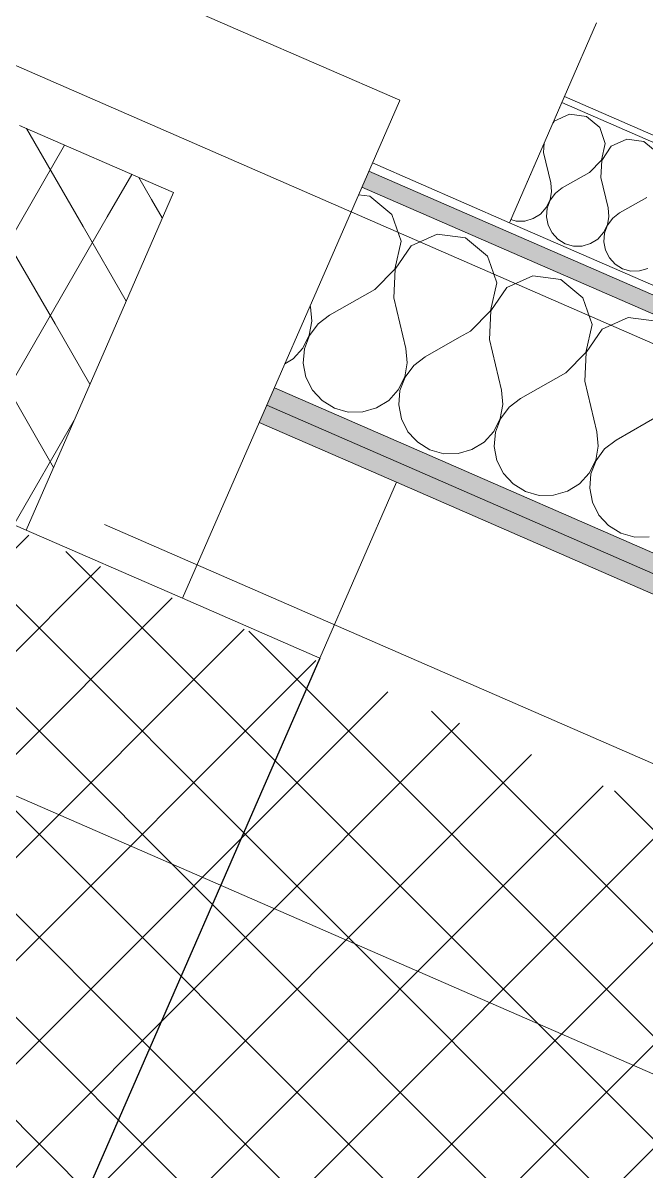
# Model space of a CAD drawing. Header units: millimetres. Extents: x -37281 to 954596, y -59787 to 956680.
# Drawn here: x 918208 to 918636, y 1714 to 2501 of the extents above; entities that cross this region are included whole.
import ezdxf
from ezdxf.enums import TextEntityAlignment as Align

# ---------------------------------------------------------------- set-up
doc = ezdxf.new("R2010")
doc.units = ezdxf.units.MM
doc.header["$MEASUREMENT"] = 0
doc.linetypes.add('Double Dashed', pattern=[1093.611073, 529.166651, -211.666656, 141.111112, -211.666656])
for name, color, linetype in [('A-15-MG_Structural_Grid', 7, 'Continuous'), ('A-25-M_Wall_Ext_Existing_HUB', 7, 'Continuous'), ('New_A-25-M_Wall_Ext', 7, 'Continuous'), ('New_A-35-M_FFE-Zone', 7, 'Continuous'), ('New_ArchiCAD Windows', 7, 'Continuous')]:
    doc.layers.add(name, color=color, linetype=linetype)
for name, color, linetype, lineweight, true_color in [('A-15-MG_Structural_Grid_Pen_No__163', 7, 'Continuous', 0, 0x750077), ('A-25-M_Wall_Ext_Existing_HUB_Pen_No__107', 7, 'Continuous', 15, 0xa6a6a6), ('A-25-M_Wall_Int_Pen_No__102', 7, 'Continuous', 15, 0xcccccc), ('New_A-25-M_Wall_Ext_Existing_HUB_Pen_No__107', 7, 'Continuous', 15, 0xa6a6a6), ('New_A-25-M_Wall_Ext_Existing_HUB_Pen_No__147', 7, 'Continuous', 0, 0x606060), ('New_A-25-M_Wall_Ext_Pen_No__107', 7, 'Continuous', 15, 0xa6a6a6), ('New_A-25-M_Wall_Ext_Pen_No__147', 7, 'Continuous', 0, 0x606060), ('New_A-35-M_FFE-Zone_Pen_No__74', 7, 'Continuous', 20, 0x606060), ('New_A-95-M-SFS_Edge_Pen_No__252', 7, 'Continuous', 13, 0xe8e8e8), ('New_ArchiCAD Windows_Pen_No__23', 7, 'Continuous', 30, 0x2a2a2a)]:
    doc.layers.add(name, color=color, linetype=linetype, lineweight=lineweight, true_color=true_color)
for name, color, linetype, lineweight in [('A-25-M_Wall_Ext_Existing_HUB_Pen_No__1', 7, 'Continuous', 13), ('New_A-25-M_Wall_Ext_Existing_HUB_Pen_No__1', 7, 'Continuous', 13), ('New_A-25-M_Wall_Ext_Existing_HUB_Pen_No__150', 7, 'Continuous', 0), ('New_A-25-M_Wall_Ext_Pen_No__1', 7, 'Continuous', 13), ('New_A-25-M_Wall_Ext_Pen_No__150', 7, 'Continuous', 0), ('New_ArchiCAD Windows_Pen_No__1', 7, 'Continuous', 13), ('New_ArchiCAD Zone Stamps_Pen_No__9', 7, 'Continuous', 13)]:
    doc.layers.add(name, color=color, linetype=linetype, lineweight=lineweight)
doc.styles.add('GENERATED_STYLE_2', font='')
doc.styles.add('GENERATED_STYLE_3', font='')
doc.styles.add('GENERATED_STYLE_4', font='')
doc.styles.get('GENERATED_STYLE_2').set_extended_font_data('Arial', bold=True)
doc.styles.get('GENERATED_STYLE_3').set_extended_font_data('Arial')
doc.styles.get('GENERATED_STYLE_4').set_extended_font_data('Swis721 BT')
pattern_1 = [(103.994, (864302.5, 0), (-1137.956, 451.319), [0, -965.2, 0, -1079.5, 0, -1031.875]), (73.994, (864302.5, 0), (-1195.13, 1745.31), [0, -520.7, 0, -869.95, 0, -333.375]), (33.994, (863991, -716.2), (785.414, 1814.82), [0, -317.5, 0, -1143, 0, -1492.25]), (23.994, (863991, -716.2), (250.276, 1972.774), [0, -158.75, 0, -749.3, 0, -857.25])]
pattern_2 = [(60, (864302.5, 0), (-43.30127, 25), []), (120, (864302.5, 0), (43.30127, 25), [])]

# ---------------------------------------------------------------- blocks, each defined once
blk = doc.blocks.new('*X656', base_point=(864302.5, 0))
at = {"layer": 'New_A-25-M_Wall_Ext_Existing_HUB_Pen_No__150', "linetype": 'Continuous'}
for p, q in [((918446.27, 2381.87), (918438.44, 2382.93)), ((918461.35, 2369.47), (918446.27, 2381.87)), ((918467.66, 2351), (918461.35, 2369.47)), ((918492.4, 2355.93), (918474.57, 2347.99)), ((918511.75, 2353.32), (918492.4, 2355.93)), ((918526.82, 2340.92), (918511.75, 2353.32)), ((918463.32, 2331.97), (918467.66, 2351)), ((918474.57, 2347.99), (918463.58, 2331.86)), ((918529.07, 2334.34), (918526.82, 2340.92)), ((918449.62, 2318.07), (918463.32, 2331.97)), ((918463.58, 2331.86), (918462.72, 2312.36)), ((918449.62, 2318.07), (918418.56, 2300.44)), ((918405.29, 2306.9), (918405.46, 2306.15)), ((918406.39, 2296.34), (918405.46, 2306.15)), ((918462.72, 2312.36), (918470.94, 2277.6)), ((918418.56, 2300.44), (918410.74, 2294.44)), ((918404.6, 2286.65), (918406.39, 2296.34)), ((918410.74, 2294.44), (918404.86, 2286.54)), ((918400.22, 2277.82), (918404.6, 2286.65)), ((918404.86, 2286.54), (918401.36, 2277.33)), ((918507.7, 2285.32), (918484.03, 2271.89)), ((918393.61, 2270.52), (918400.22, 2277.82)), ((918401.36, 2277.33), (918400.52, 2267.51)), ((918471.86, 2267.79), (918470.94, 2277.6)), ((918387.86, 2266.94), (918393.61, 2270.52)), ((918400.52, 2267.51), (918402.39, 2257.83)), ((918470.07, 2258.1), (918471.86, 2267.79)), ((918484.03, 2271.89), (918476.22, 2265.89)), ((918476.22, 2265.89), (918470.33, 2257.99)), ((918402.39, 2257.83), (918406.83, 2249.04)), ((918465.7, 2249.27), (918470.07, 2258.1)), ((918470.33, 2257.99), (918466.84, 2248.78)), ((918406.83, 2249.04), (918413.51, 2241.79)), ((918459.08, 2241.97), (918465.7, 2249.27)), ((918466.84, 2248.78), (918465.99, 2238.96)), ((918413.51, 2241.79), (918421.91, 2236.64)), ((918421.91, 2236.64), (918431.4, 2233.99)), ((918441.25, 2234.03), (918450.72, 2236.76)), ((918450.72, 2236.76), (918459.08, 2241.97)), ((918465.99, 2238.96), (918467.86, 2229.28)), ((918431.4, 2233.99), (918441.25, 2234.03)), ((918467.86, 2229.28), (918472.3, 2220.49)), ((918472.3, 2220.49), (918477.14, 2215.24))]:
    blk.add_line(p, q, dxfattribs=at)
blk = doc.blocks.new('Simple Window Opening')
at = {"layer": 'New_ArchiCAD Windows_Pen_No__1', "linetype": 'Continuous'}
for p, q in [((-7152.58, -115.5), (-7152.58, -0.5)), ((-7152.58, -232.5), (-7152.58, -115.5)), ((-7152.58, -335), (-7152.58, -232.5))]:
    blk.add_line(p, q, dxfattribs=at)
at = {"layer": 'New_ArchiCAD Windows_Pen_No__23', "linetype": 'Continuous'}
blk.add_line((-7152.58, -335), (7152.58, -335), dxfattribs=at)
blk = doc.blocks.new('Wall_206_1', base_point=(908937.92, -19661.23))
at = {"layer": 'A-25-M_Wall_Ext_Existing_HUB_Pen_No__107', "linetype": 'Continuous'}
h = blk.add_hatch(dxfattribs=at)
h.set_pattern_fill('613_01__ad_AR_SAND_0001', color=256, style=0, pattern_type=2)
h.set_pattern_definition(pattern_1)
h.paths.add_polyline_path([(918601.59, 2500.65), (918467.26, 2447.41), (918560.62, 2406.7)])
h = blk.add_hatch(dxfattribs=at)
h.set_pattern_fill('613_01__ad_AR_SAND_0001', color=256, style=0, pattern_type=2)
h.set_pattern_definition(pattern_1)
h.paths.add_polyline_path([(918467.26, 2447.41), (918466.41, 2447.08), (918447.92, 2404.68), (918541.88, 2363.71), (918560.62, 2406.7)])
h = blk.add_hatch(dxfattribs=at)
h.set_pattern_fill('Batt_Insulation_0001', color=256, style=0, pattern_type=2)
h.set_pattern_definition(pattern_2)
h.paths.add_polyline_path([(918309.99, 2385.08), (918160.43, 2325.8), (918160.08, 2324.99), (918265.49, 2279.02), (918311.46, 2384.44)])
h = blk.add_hatch(dxfattribs=at)
h.set_pattern_fill('Batt_Insulation_0001', color=256, style=0, pattern_type=2)
h.set_pattern_definition(pattern_2)
h.paths.add_polyline_path([(918160.08, 2324.99), (918105.16, 2199.04), (918210.57, 2153.08), (918265.49, 2279.02)])
h = blk.add_hatch(dxfattribs=at)
h.set_pattern_fill('613_01__ad_AR_SAND_0001', color=256, style=0, pattern_type=2)
h.set_pattern_definition(pattern_1)
h.paths.add_polyline_path([(918370.38, 2226.85), (918317.82, 2106.31), (918411.78, 2065.34), (918464.34, 2185.88)])
at = {"layer": 'New_A-25-M_Wall_Ext_Existing_HUB_Pen_No__107', "linetype": 'Continuous'}
for points in [[(918380.77, 2250.68), (918375.58, 2238.77), (918469.53, 2197.8), (918474.73, 2209.71)], [(918375.58, 2238.77), (918370.38, 2226.85), (918464.34, 2185.88), (918469.53, 2197.8)]]:
    blk.add_hatch(color=256, dxfattribs=at).paths.add_polyline_path(points)
at = {"layer": 'New_A-25-M_Wall_Ext_Existing_HUB_Pen_No__147', "linetype": 'Continuous'}
blk.add_hatch(color=256, dxfattribs=at).paths.add_polyline_path([(918445.53, 2399.18), (918440.73, 2388.18), (918534.69, 2347.21), (918539.48, 2358.21)])
at = {"layer": 'A-25-M_Wall_Ext_Existing_HUB_Pen_No__1', "linetype": 'Continuous'}
for p, q in [((918418.7, 2337.67), (918466.41, 2447.08)), ((918265.49, 2279.02), (918311.46, 2384.44)), ((918309.99, 2385.08), (918311.46, 2384.44)), ((918317.82, 2106.31), (918418.7, 2337.67)), ((918210.57, 2153.08), (918265.49, 2279.02))]:
    blk.add_line(p, q, dxfattribs=at)
at = {"layer": 'A-25-M_Wall_Ext_Existing_HUB_Pen_No__1', "linetype": 'Continuous', "flags": 128}
for points in [[(918541.88, 2363.71), (918601.59, 2500.66)], [(918411.78, 2065.34), (918464.34, 2185.88)]]:
    blk.add_lwpolyline(points, dxfattribs=at)
at = {"layer": 'New_A-25-M_Wall_Ext_Existing_HUB_Pen_No__1', "linetype": 'Continuous'}
for p, q in [((918541.88, 2363.71), (918447.92, 2404.68)), ((918445.53, 2399.18), (918539.48, 2358.21)), ((918440.73, 2388.18), (918534.69, 2347.21)), ((918380.77, 2250.68), (918474.73, 2209.71)), ((918375.58, 2238.77), (918469.53, 2197.8)), ((918370.38, 2226.85), (918464.34, 2185.88))]:
    blk.add_line(p, q, dxfattribs=at)
at = {"layer": 'A-25-M_Wall_Ext_Existing_HUB', "color": 250, "lineweight": 50, "true_color": 0x2a2a2a}
blk.add_blockref('*X656', (864302.5, 0), dxfattribs=at)
at = {"layer": 'New_ArchiCAD Windows', "color": 251, "linetype": 'Continuous', "lineweight": 20, "true_color": 0x606060, "xscale": -1, "zscale": 1000, "rotation": 66.44041483986037}
blk.add_blockref('Simple Window Opening', (915245.8, -4357.13), dxfattribs=at)
blk = doc.blocks.new('Project Lab 4_INB 2208_58_1', base_point=(914902.9, -2909.93))
at = {"layer": 'New_A-35-M_FFE-Zone_Pen_No__74', "linetype": 'Continuous'}
blk.add_line((920493.07, 972.36), (914033.94, 3788.86), dxfattribs=at)
at = {"layer": 'New_ArchiCAD Zone Stamps_Pen_No__9'}
for tag, height, style, p in [('ROOM_NAME', 250, 'GENERATED_STYLE_2', (914375.39, -1483.46)), ('zoneNameLine2', 250, 'GENERATED_STYLE_2', (914186.96, -1915.59)), ('ROOM_NUMBER', 200, 'GENERATED_STYLE_3', (913998.53, -2336.29)), ('measuredAreaCode', 200, 'GENERATED_STYLE_3', (913841.5, -2696.4)), ('DUMMY_649', 200, 'GENERATED_STYLE_3', (914148.91, -2830.45)), ('DUMMY_650', 200, 'GENERATED_STYLE_3', (914638.25, -3043.83)), ('DUMMY_651', 133.33, 'GENERATED_STYLE_3', (914917.54, -3150.37))]:
    blk.add_attdef(tag, text='', height=height, rotation=336.44041, dxfattribs=dict(at, style=style)).set_placement(p, align=Align.TOP_LEFT)
blk = doc.blocks.new('Wall_208_1', base_point=(918601.59, 2500.66))
at = {"layer": 'A-25-M_Wall_Ext_Existing_HUB_Pen_No__107', "linetype": 'Continuous'}
h = blk.add_hatch(dxfattribs=at)
h.set_pattern_fill('613_01__ad_AR_SAND_0001', color=256, style=0, pattern_type=2)
h.set_pattern_definition(pattern_1)
h.paths.add_polyline_path([(918507.64, 2541.63), (917785.78, 2856.39), (917744.81, 2762.44), (918466.67, 2447.67)])
h = blk.add_hatch(dxfattribs=at)
h.set_pattern_fill('613_01__ad_AR_SAND_0001', color=256, style=0, pattern_type=2)
h.set_pattern_definition(pattern_1)
h.paths.add_polyline_path([(918466.67, 2447.67), (918467.26, 2447.41), (918601.59, 2500.66), (918507.64, 2541.63)])
h = blk.add_hatch(dxfattribs=at)
h.set_pattern_fill('613_01__ad_AR_SAND_0001', color=256, style=0, pattern_type=2)
h.set_pattern_definition(pattern_1)
h.paths.add_polyline_path([(918466.41, 2447.08), (918467.26, 2447.41), (918466.67, 2447.67)])
h = blk.add_hatch(dxfattribs=at)
h.set_pattern_fill('Batt_Insulation_0001', color=256, style=0, pattern_type=2)
h.set_pattern_definition(pattern_2)
h.paths.add_polyline_path([(918160.43, 2325.8), (918309.99, 2385.08), (918206.04, 2430.4)])
at = {"layer": 'A-25-M_Wall_Ext_Existing_HUB_Pen_No__1', "linetype": 'Continuous'}
for p, q in [((918359.42, 2494.44), (917744.81, 2762.44)), ((918466.67, 2447.67), (918359.42, 2494.44)), ((918466.41, 2447.08), (918466.67, 2447.67)), ((918309.99, 2385.08), (918206.04, 2430.4))]:
    blk.add_line(p, q, dxfattribs=at)
blk = doc.blocks.new('*X717', base_point=(864302.5, 0))
at = {"layer": 'New_A-25-M_Wall_Ext_Pen_No__107', "linetype": 'Continuous'}
for p, q in [((918572.47, 2433.3), (918571.79, 2432.31)), ((918583.16, 2438.06), (918572.47, 2433.3)), ((918594.77, 2436.49), (918583.16, 2438.06)), ((918603.82, 2429.06), (918594.77, 2436.49)), ((918607.6, 2417.98), (918603.82, 2429.06)), ((918565.63, 2418.18), (918565.35, 2411.92)), ((918605, 2406.56), (918607.6, 2417.98)), ((918611.75, 2416.17), (918605.16, 2406.49)), ((918622.45, 2420.93), (918611.75, 2416.17)), ((918634.05, 2419.36), (918622.45, 2420.93)), ((918643.1, 2411.93), (918634.05, 2419.36)), ((918565.35, 2411.92), (918570.28, 2391.07)), ((918596.78, 2398.21), (918605, 2406.56)), ((918605.16, 2406.49), (918604.64, 2394.79)), ((918596.78, 2398.21), (918578.14, 2387.64)), ((918604.64, 2394.79), (918609.57, 2373.94)), ((918569.76, 2379.37), (918570.84, 2385.18)), ((918570.84, 2385.18), (918570.28, 2391.07)), ((918578.14, 2387.64), (918573.45, 2384.04)), ((918567.14, 2374.07), (918569.76, 2379.37)), ((918569.92, 2379.3), (918567.82, 2373.77)), ((918573.45, 2384.04), (918569.92, 2379.3)), ((918636.06, 2381.08), (918617.43, 2370.51)), ((918558.15, 2366.56), (918563.17, 2369.69)), ((918563.17, 2369.69), (918567.14, 2374.07)), ((918567.82, 2373.77), (918567.32, 2367.88)), ((918610.12, 2368.05), (918609.57, 2373.94)), ((918617.43, 2370.51), (918612.74, 2366.91)), ((918542.85, 2365.94), (918546.56, 2364.9)), ((918546.56, 2364.9), (918552.47, 2364.92)), ((918552.47, 2364.92), (918558.15, 2366.56)), ((918567.32, 2367.88), (918568.44, 2362.07)), ((918568.44, 2362.07), (918571.1, 2356.8)), ((918606.43, 2356.94), (918609.05, 2362.24)), ((918609.21, 2362.17), (918607.11, 2356.64)), ((918609.05, 2362.24), (918610.12, 2368.05)), ((918612.74, 2366.91), (918609.21, 2362.17)), ((918571.1, 2356.8), (918575.11, 2352.45)), ((918602.45, 2352.56), (918606.43, 2356.94)), ((918607.11, 2356.64), (918606.6, 2350.75)), ((918575.11, 2352.45), (918580.15, 2349.36)), ((918580.15, 2349.36), (918585.84, 2347.77)), ((918585.84, 2347.77), (918591.76, 2347.79)), ((918591.76, 2347.79), (918597.44, 2349.43)), ((918597.44, 2349.43), (918602.45, 2352.56)), ((918606.6, 2350.75), (918607.72, 2344.94)), ((918607.72, 2344.94), (918610.39, 2339.67)), ((918610.39, 2339.67), (918614.39, 2335.32)), ((918614.39, 2335.32), (918619.44, 2332.23)), ((918619.44, 2332.23), (918625.13, 2330.64)), ((918625.13, 2330.64), (918631.04, 2330.66)), ((918631.04, 2330.66), (918636.72, 2332.3))]:
    blk.add_line(p, q, dxfattribs=at)
blk = doc.blocks.new('*X718', base_point=(864302.5, 0))
at = {"layer": 'New_A-25-M_Wall_Ext_Pen_No__150', "linetype": 'Continuous'}
for p, q in [((918533.14, 2322.45), (918529.07, 2334.34)), ((918528.79, 2303.42), (918533.14, 2322.45)), ((918557.88, 2327.38), (918540.05, 2319.44)), ((918577.22, 2324.77), (918557.88, 2327.38)), ((918592.3, 2312.37), (918577.22, 2324.77)), ((918540.05, 2319.44), (918529.06, 2303.31)), ((918598.61, 2293.9), (918592.3, 2312.37)), ((918515.1, 2289.52), (918528.79, 2303.42)), ((918529.06, 2303.31), (918528.19, 2283.81)), ((918623.35, 2298.83), (918605.52, 2290.89)), ((918642.69, 2296.22), (918623.35, 2298.83)), ((918594.27, 2274.87), (918598.61, 2293.9)), ((918605.52, 2290.89), (918594.53, 2274.76)), ((918515.1, 2289.52), (918507.7, 2285.32)), ((918528.19, 2283.81), (918536.41, 2249.05)), ((918580.57, 2260.97), (918594.27, 2274.87)), ((918594.53, 2274.76), (918593.66, 2255.26)), ((918580.57, 2260.97), (918549.51, 2243.34)), ((918593.66, 2255.26), (918601.89, 2220.5)), ((918537.34, 2239.24), (918536.41, 2249.05)), ((918549.51, 2243.34), (918541.69, 2237.34)), ((918535.54, 2229.55), (918537.34, 2239.24)), ((918541.69, 2237.34), (918535.81, 2229.44)), ((918531.17, 2220.72), (918535.54, 2229.55)), ((918535.81, 2229.44), (918532.31, 2220.23)), ((918646.04, 2232.42), (918614.98, 2214.79)), ((918524.55, 2213.42), (918531.17, 2220.72)), ((918532.31, 2220.23), (918531.47, 2210.41)), ((918602.81, 2210.69), (918601.89, 2220.5)), ((918477.14, 2215.24), (918478.98, 2213.24)), ((918478.98, 2213.24), (918487.38, 2208.09)), ((918516.19, 2208.21), (918524.55, 2213.42)), ((918614.98, 2214.79), (918607.16, 2208.79)), ((918487.38, 2208.09), (918496.87, 2205.44)), ((918496.87, 2205.44), (918506.73, 2205.48)), ((918506.73, 2205.48), (918516.19, 2208.21)), ((918531.47, 2210.41), (918533.34, 2200.73)), ((918601.02, 2201), (918602.81, 2210.69)), ((918607.16, 2208.79), (918601.28, 2200.89)), ((918533.34, 2200.73), (918537.78, 2191.94)), ((918596.65, 2192.17), (918601.02, 2201)), ((918601.28, 2200.89), (918597.79, 2191.68)), ((918537.78, 2191.94), (918544.45, 2184.69)), ((918590.03, 2184.87), (918596.65, 2192.17)), ((918597.79, 2191.68), (918596.94, 2181.86)), ((918544.45, 2184.69), (918552.86, 2179.54)), ((918572.2, 2176.93), (918581.67, 2179.66)), ((918581.67, 2179.66), (918590.03, 2184.87)), ((918596.94, 2181.86), (918598.81, 2172.18)), ((918552.86, 2179.54), (918562.35, 2176.89)), ((918562.35, 2176.89), (918572.2, 2176.93)), ((918598.81, 2172.18), (918603.25, 2163.39)), ((918603.25, 2163.39), (918609.93, 2156.14)), ((918609.93, 2156.14), (918618.33, 2150.99)), ((918618.33, 2150.99), (918627.82, 2148.34)), ((918627.82, 2148.34), (918637.67, 2148.38))]:
    blk.add_line(p, q, dxfattribs=at)
blk = doc.blocks.new('Wall_224_1', base_point=(919499.92, 1734.32))
at = {"layer": 'New_A-25-M_Wall_Ext', "linetype": 'Continuous', "lineweight": 0, "true_color": 0x000000}
h = blk.add_hatch(dxfattribs=at)
h.set_pattern_fill('Plaster_0001', color=178, style=0, pattern_type=2)
h.set_pattern_definition([(0, (864302.5, 0), (0, 173.2051), [0, -100]), (0, (864352.5, 86.6), (0, 173.2051), [0, -100])])
h.paths.add_polyline_path([(919615.23, 1998.77), (918579.65, 2450.33), (918577.85, 2446.21), (919613.43, 1994.64)])
at = {"layer": 'New_A-25-M_Wall_Ext_Pen_No__107', "linetype": 'Continuous'}
for points in [[(918469.53, 2197.8), (919505.11, 1746.23), (919510.31, 1758.15), (918474.73, 2209.71)], [(918464.34, 2185.88), (919499.92, 1734.32), (919505.11, 1746.23), (918469.53, 2197.8)]]:
    blk.add_hatch(color=256, dxfattribs=at).paths.add_polyline_path(points)
at = {"layer": 'New_A-25-M_Wall_Ext_Pen_No__147', "linetype": 'Continuous'}
blk.add_hatch(color=256, dxfattribs=at).paths.add_polyline_path([(919575.06, 1906.65), (918539.48, 2358.21), (918534.69, 2347.21), (919570.27, 1895.65)])
at = {"layer": 'New_A-25-M_Wall_Ext_Pen_No__1', "linetype": 'Continuous'}
for p, q in [((919613.43, 1994.64), (918577.85, 2446.21)), ((919577.46, 1912.15), (918541.88, 2363.71)), ((919575.06, 1906.65), (918539.48, 2358.21)), ((919570.27, 1895.65), (918534.69, 2347.21)), ((918474.73, 2209.71), (919510.31, 1758.15)), ((918469.53, 2197.8), (919505.11, 1746.23))]:
    blk.add_line(p, q, dxfattribs=at)
at = {"layer": 'New_A-25-M_Wall_Ext_Pen_No__1', "linetype": 'Continuous', "flags": 128}
for points in [[(918579.65, 2450.33), (918577.85, 2446.21)], [(919615.23, 1998.77), (918579.65, 2450.33)], [(918577.85, 2446.21), (918541.88, 2363.71)], [(918464.34, 2185.88), (919499.92, 1734.32)]]:
    blk.add_lwpolyline(points, dxfattribs=at)
at = {"layer": 'New_A-25-M_Wall_Ext', "color": 250, "lineweight": 50, "true_color": 0x2a2a2a}
for name in ['*X717', '*X718']:
    blk.add_blockref(name, (864302.5, 0), dxfattribs=at)
blk = doc.blocks.new('Standard grid marker_2')
at = {"layer": 'A-15-MG_Structural_Grid_Pen_No__163', "linetype": 'Double Dashed'}
blk.add_line((1909.1, 0), (86140.28, 0), dxfattribs=at)
at = {"layer": 'A-15-MG_Structural_Grid_Pen_No__163', "style": 'GENERATED_STYLE_4'}
for tag, p in [('AC_MarkerText_1_0', (-500, 952.49)), ('AC_MarkerText_1_1', (88549.38, 952.49))]:
    blk.add_attdef(tag, text='', height=350, rotation=360, dxfattribs=at).set_placement(p, align=Align.MIDDLE_CENTER)

msp = doc.modelspace()

# ---------------------------------------------------------------- hatches: boundary and pattern name
at = {"layer": 'A-25-M_Wall_Int_Pen_No__102', "linetype": 'Continuous'}
h = msp.add_hatch(dxfattribs=at)
h.set_pattern_fill('Grid_5x5_Diagonal_0001', color=256, style=0, pattern_type=2)
h.set_pattern_definition([(45, (864302.5, 0), (-35.35534, 35.35534), []), (135, (864302.5, 0), (35.35534, 35.35534), [])])
h.paths.add_polyline_path([(909070.82, -19356.44), (913833.17, -8434.86), (909543.44, -6564.32), (912057.59, -798.6), (914121.02, 3933.49), (938575.98, -6730.15), (929236.03, -28149.47)])

# ---------------------------------------------------------------- linework, layer by layer
at = {"layer": 'New_A-95-M-SFS_Edge_Pen_No__252', "linetype": 'Continuous', "flags": 128}
msp.add_lwpolyline([(909011.17, -19493.23), (929337.77, -28356.64), (938853.89, -6533.16), (918080.86, 2524.91)], dxfattribs=at)

# ---------------------------------------------------------------- block references
at = {"layer": 'A-15-MG_Structural_Grid', "color": 8, "linetype": 'Continuous', "lineweight": 15, "zscale": 1000, "rotation": 336.440411583993}
msp.add_blockref('Standard grid marker_2', (872406.4, 22153.24), dxfattribs=at)
at = {"layer": 'A-25-M_Wall_Ext_Existing_HUB', "color": 250, "lineweight": 50, "true_color": 0x2a2a2a}
for name, p in [('Wall_208_1', (918601.59, 2500.66)), ('Wall_206_1', (908937.92, -19661.23))]:
    msp.add_blockref(name, p, dxfattribs=at)
at = {"layer": 'New_A-25-M_Wall_Ext', "color": 250, "lineweight": 50, "true_color": 0x2a2a2a}
msp.add_blockref('Wall_224_1', (919499.92, 1734.32), dxfattribs=at)
at = {"layer": 'New_A-35-M_FFE-Zone', "linetype": 'Continuous'}
msp.add_blockref('Project Lab 4_INB 2208_58_1', (914902.9, -2909.93), dxfattribs=at)

doc.saveas('drawing.dxf')
